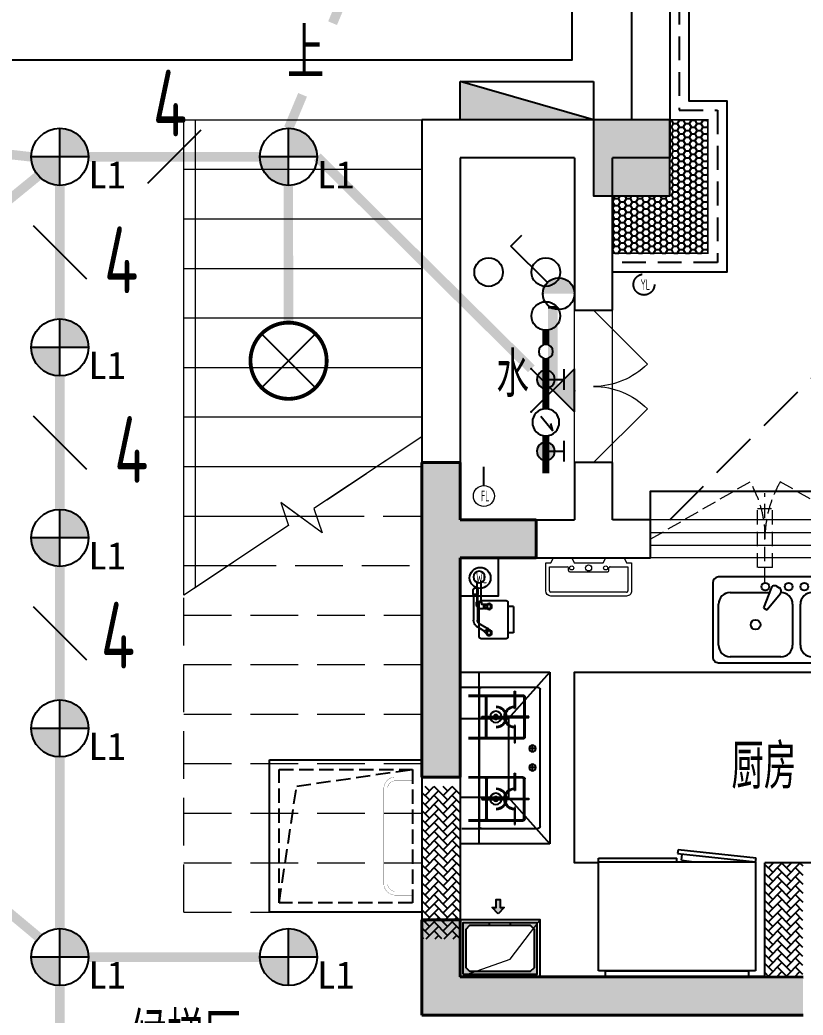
# Model space of a CAD drawing. Extents: x 3753737 to 4713801, y -857380 to 24339.
# Drawn here: x 4480939 to 4485049, y -704234 to -699010 of the extents above; entities that cross this region are included whole.
import ezdxf
from ezdxf.enums import TextEntityAlignment as Align

# ---------------------------------------------------------------- set-up
doc = ezdxf.new("R2010")
doc.units = 0
doc.header["$LTSCALE"] = 1000
doc.header["$MEASUREMENT"] = 0
for name, pattern in [('#P_--_20B1_001_t3$0$DASH', [0.35, 0.25, -0.1]), ('__DASH', [0.35, 0.25, -0.1]), ('DASH', [0.35, 0.25, -0.1]), ('HIDDEN', [0.375, 0.25, -0.125])]:
    doc.linetypes.add(name, pattern=pattern)
doc.layers.get('0').update_dxf_attribs({"linetype": 'CONTINUOUS'})
for name, color, linetype in [('!!电气', 1, 'CONTINUOUS'), ('A-标注', 1, 'CONTINUOUS'), ('AH-FURNITURE', 1, 'CONTINUOUS'), ('DIM-照明', 7, 'CONTINUOUS'), ('E-天花灯具', 92, 'CONTINUOUS'), ('E-天花辅助2', 54, 'CONTINUOUS'), ('EQUIP-照明', 3, 'CONTINUOUS'), ('EQUIP_消火栓', 7, 'CONTINUOUS'), ('IP-bath&kitchen-JOHNSON', 4, 'CONTINUOUS'), ('LVTRY', 252, 'CONTINUOUS'), ('TEL_TEXT', 7, 'CONTINUOUS'), ('VPIPE-中水', 122, 'CONTINUOUS'), ('VPIPE-凝结', 150, 'CONTINUOUS'), ('VPIPE-消防', 1, 'TG_X'), ('VPIPE-给水', 3, 'TG_J'), ('VPIPE-雨水', 4, 'DASH'), ('WALL', 252, 'CONTINUOUS'), ('WIRE-照明', 2, 'CONTINUOUS'), ('保温', 6, 'CONTINUOUS'), ('卫生间', 6, 'CONTINUOUS'), ('建筑-排气道', 252, 'CONTINUOUS'), ('污水', 3, 'CONTINUOUS'), ('看线', 185, 'CONTINUOUS'), ('立面-看线', 251, 'CONTINUOUS'), ('给水', 4, 'CONTINUOUS')]:
    doc.layers.add(name, color=color, linetype=linetype)
for name, color, linetype, lineweight in [('COLUMN', 252, 'CONTINUOUS', 40), ('DIM_SYMB', 252, 'CONTINUOUS', 20), ('PUB_HATCH', 8, 'CONTINUOUS', 9), ('PUB_TEXT', 7, 'CONTINUOUS', 20), ('STAIR', 252, 'CONTINUOUS', 20), ('VPIPE-废水', 31, 'TG_F', 18), ('WINDOW', 146, 'CONTINUOUS', 20), ('平面-空调室内机', 176, 'CONTINUOUS', 9), ('平面-空调预留孔', 252, 'CONTINUOUS', 15), ('立面-洞口示意', 252, 'CONTINUOUS', 13)]:
    doc.layers.add(name, color=color, linetype=linetype, lineweight=lineweight)
doc.styles.add('_TCH_DIM', font='SIMPLEX', dxfattribs={"bigfont": 'GBCBIG'})
doc.styles.add('_TEL_DIM', font='SIMPLEX', dxfattribs={"width": 0.8, "height": 3.5, "bigfont": 'HZTXT'})
doc.styles.add('DIM_FONT', font='SIMPLEX', dxfattribs={"width": 0.7, "bigfont": 'GBCBIG'})
doc.styles.get("Standard").update_dxf_attribs({"font": 'gbenor.shx', "bigfont": 'gbcbig.shx'})
doc.styles.add('TG_LINETYPE', font='SIMPLEX', dxfattribs={"width": 0.8, "height": 3, "bigfont": 'HZTXT'})
doc.styles.add('黑体', font='simhei.ttf')
doc.linetypes.add('LED', pattern='A,0.5,-0.2,["LED",Standard,S=0.2,R=0,X=-0.2,Y=-0.1],-0.2', length=0.9)
doc.linetypes.add('TG_F', pattern='A,2,-0.3,["F",TG_LINETYPE,S=0.1,R=0,X=-0.23,Y=-0.15],0', length=2.3)
doc.linetypes.add('TG_J', pattern='A,2,-0.22,["J",TG_LINETYPE,S=0.1,R=0,X=-0.18,Y=-0.15],0', length=2.22)
doc.linetypes.add('TG_X', pattern='A,4,-0.3,["X",TG_LINETYPE,S=0.1,R=0,X=-0.23,Y=-0.15],0', length=4.3)
pattern_1 = [(45, (0, 0), (0, 47.41575231924514), [100.584, -33.528]), (135, (23.70786, 23.70786), (3.05311331771918e-15, 47.41575231924513), [100.584, -33.528])]

# ---------------------------------------------------------------- blocks, each defined once
blk = doc.blocks.new('A$C148B7D8E')
at = {"layer": '卫生间', "color": 252, "linetype": 'DASH'}
blk.add_line((15200.00124425313, 9900.000021218904), (16100.00177418371, 10799.99883101089), dxfattribs=at)
blk = doc.blocks.new('A$C1F074C3D')
at = {"layer": 'DIM_SYMB'}
blk.add_lwpolyline([(-625.0000000117034, 4290.000000020722, 0, 0, 0), (-625.0000000997027, 2580.000000059255, 64.00000000000001, 0, 0), (-625.0000001120534, 2340.000000059255, 0, 0, 0)], format="xyseb", dxfattribs=at)
at = {"layer": 'STAIR', "color": 252}
for p, q in [((-1250.000000018394, 1664.000000020721), (-1250.000000018393, 4160.000000020722)), ((-1250.000000018393, 4160.000000020722), (-1.839336612212148e-08, 4160.000000020722)), ((-1190.000000018394, 4160.000000020722), (-1190.000000018394, 1703.499999999964)), ((-1.839346801273517e-08, 2496.000000020722), (-1.839336612212148e-08, 4160.000000020722)), ((-1250.000000018393, 3900.000000020722), (-1.839338204252987e-08, 3900.000000020722)), ((-1250.000000018393, 3640.000000020722), (-1.839339796293825e-08, 3640.000000020722)), ((-1250.000000018393, 3380.000000020722), (-1.839341388334664e-08, 3380.000000020722)), ((-1250.000000018393, 3120.000000020722), (-1.839342980375503e-08, 3120.000000020722)), ((-1250.000000018393, 2860.000000020722), (-1.839344572416342e-08, 2860.000000020722)), ((-1250.000000018393, 2600.000000020722), (-1.839346164457181e-08, 2600.000000020722)), ((-1.839346801273517e-08, 2496.000000020722), (-566.8267518327074, 2118.720114013115)), ((-1250.000000018393, 2340.000000020722), (-234.3750000183946, 2340.000000020722)), ((-523.6606595783176, 1990.807298081772), (-740.2879183218123, 2150.240272608919)), ((-740.2879183218123, 2150.240272608919), (-699.7860863163503, 2030.222380980802)), ((-566.8267518327074, 2118.720114013115), (-523.6606595783176, 1990.807298081772)), ((-1250.000000018393, 2080.000000020722), (-716.5842881230744, 2080.000000020722)), ((-644.8499592088685, 2080.000000020722), (-553.7600704331417, 2080.000000020722)), ((-699.7860863163503, 2030.222380980802), (-1250.000000018394, 1664.000000020722)), ((-1250.000000018394, 1820.000000020722), (-1015.625000018393, 1820.000000020722))]:
    blk.add_line(p, q, dxfattribs=at)
at = {"layer": 'STAIR', "color": 252, "linetype": '#P_--_20B1_001_t3$0$DASH'}
for p, q in [((1.528359205335897e-13, 2496), (-566.8267518143147, 2118.720113992393)), ((0, 0), (1.528359205335897e-13, 2496)), ((-234.3750000000006, 2340), (1.432836755002403e-13, 2340)), ((-523.6606595599239, 1990.80729806105), (-740.2879183034187, 2150.240272588197)), ((-740.2879183034187, 2150.240272588197), (-699.7860862979577, 2030.22238096008)), ((-566.8267518143147, 2118.720113992393), (-523.6606595599239, 1990.80729806105)), ((-716.5842881046814, 2080), (-644.849959190474, 2080)), ((-553.7600704147487, 2080), (1.273632671113247e-13, 2080)), ((-699.7860862979577, 2030.22238096008), (-1250, 1664)), ((-1015.625, 1820), (1.114428587224091e-13, 1820)), ((-1250, 0), (-1250, 1664)), ((-1250, 1560), (9.552245033349355e-14, 1560)), ((-1250, 1300), (7.960204194457796e-14, 1300)), ((-1250, 1040), (6.368163355566237e-14, 1040)), ((-1250, 780), (4.776122516674678e-14, 780)), ((-1250, 520), (3.184081677783118e-14, 520)), ((-1250, 260), (1.592040838891559e-14, 260)), ((-1250, 0), (0, 0))]:
    blk.add_line(p, q, dxfattribs=at)
at = {"layer": 'DIM_SYMB', "color": 7, "style": '_TCH_DIM'}
blk.add_text('上', height=270.0709219858156, dxfattribs=at).set_placement((-708.4042553265297, 4374.000000020722))
blk = doc.blocks.new('rtyg7uyhg')
at = {"layer": 'LVTRY'}
for p, q in [((193590.3031336021, 45458.1133254503), (193590.3030643982, 45069.47696181395)), ((194234.6213208837, 45488.79502889935), (193620.9849572473, 45488.79513816872)), ((194265.3030643982, 45069.47684161765), (194265.3031336021, 45458.113205254)), ((193682.3485790417, 45406.97694542356), (193887.8216881326, 45406.97690883528)), ((193896.3984467548, 45429.87059594441), (193857.5823896687, 45326.26016876537)), ((193875.2965560293, 45316.03289288385), (193945.6178257855, 45401.45376218002)), ((193925.7802168131, 45440.40881343969), (193940.0533153456, 45432.16822680717)), ((194111.8940335871, 45406.97686893496), (194173.2576699507, 45406.97685800815)), ((193620.9848935069, 45130.84059271414), (193620.9849317512, 45345.61331998683)), ((194009.6212953876, 45345.61325078298), (194009.6212571432, 45130.84052351015)), ((194050.5303480524, 45130.84051622554), (194050.5303862967, 45345.61324349836)), ((194234.6212953876, 45345.61321071758), (194234.6212571432, 45130.84048344476)), ((193857.5823896687, 45326.26016876537), (193875.2965560293, 45316.03289288385)), ((193620.9848771165, 45038.79513816872), (194234.621240753, 45038.79502889935)), ((193948.2576098526, 45069.47689807355), (193682.3485189436, 45069.47694542356)), ((194173.2576098526, 45069.47685800816), (194111.893973489, 45069.47686893508))]:
    blk.add_line(p, q, dxfattribs=at)
for centre, radius in [((193866.4394935961, 45437.65873082454), 20.45454545454545), ((193989.1667663234, 45437.6587089707), 20.45454545454545), ((194070.9849481416, 45437.65869440146), 20.45454545454545), ((193815.3030944472, 45238.22692174855), 25.56818181818182), ((194137.4621853563, 45238.2268643822), 25.56818181818182)]:
    blk.add_circle(centre, radius, dxfattribs=at)
for centre, radius, start, end in [((193620.9849517839, 45458.11331998683), 30.68181818181818, 89.99998979807194, 179.9999897972382), ((194234.6213154203, 45458.11321071746), 30.68181818181818, 359.9999897972382, 89.99998979807194), ((193682.3485681149, 45345.61330905991), 61.36363636363636, 89.99998979807194, 179.9999897972382), ((193915.5529409315, 45422.69466753349), 20.45454545454545, 59.99998980057491, 159.4623117970261), ((193929.8260394641, 45414.45408090108), 20.45454545454545, 320.5376677968172, 59.99998980057491), ((193948.2576590239, 45345.6132617099), 61.36363636363636, 359.9999897972382, 89.99998979807194), ((194111.8940226603, 45345.61323257144), 61.36363636363636, 89.99998979807194, 179.9999897972382), ((194173.2576590239, 45345.6132216445), 61.36363636363636, 359.9999897972382, 89.99998979807194), ((193682.3485298705, 45130.84058178721), 61.36363636363636, 179.9999897972382, 269.9999897980719), ((193948.2576207797, 45130.8405344372), 61.36363636363636, 269.9999897980719, 359.9999897972382), ((194111.893984416, 45130.84050529861), 61.36363636363636, 179.9999897972382, 269.9999897980719), ((194173.2576207797, 45130.84049437181), 61.36363636363636, 269.9999897980719, 359.9999897972382), ((193620.9848825799, 45069.47695635049), 30.68181818181818, 179.9999897972382, 269.9999897980719), ((194234.6212462163, 45069.47684708112), 30.68181818181818, 269.9999897980719, 359.9999897972382)]:
    blk.add_arc(centre, radius, start, end, dxfattribs=at)
at = {"layer": 'LVTRY', "style": 'DIM_FONT', "width": 0.8, "flags": 9}
for tag in ['XSIZE', 'YSIZE']:
    blk.add_attdef(tag, (193927.8031388824, 45487.7665121054), '', height=0.5, rotation=89.99998979807198, dxfattribs=at)
blk = doc.blocks.new('A$C60D053AF')
at = {"layer": 'AH-FURNITURE', "color": 8}
for p, q in [((232.5000007597264, -89.99999966996256), (128.2842720070621, -89.99999966996256)), ((192.50000075961, -70.99998518347275), (327.5735938884318, -70.99998518347275)), ((192.50000075961, -90.99998518347275), (327.5735938884318, -90.99998518347275)), ((341.7157295121578, -96.85784955974668), (370.0190303710988, -143.1611504186876)), ((355.8578651358839, -82.71571393602062), (384.1611659948248, -129.0190147949615)), ((232.5000007597264, -109.9999996698461), (128.2842720075278, -109.9999996699626)), ((245.0000007597264, -129.4999851834727), (245.0000007597264, -122.4999996698461)), ((265.0000007597264, -129.4999851834727), (265.0000007597264, -122.4999996698461)), ((255.0000007597264, -280.9999851834727), (255.0000007597264, -250.9999851834727)), ((393.0000007597264, -280.9999851834727), (393.0000007597264, -250.9999851834727)), ((255.0000007597264, -280.9999851834727), (393.0000007597264, -280.9999851834727))]:
    blk.add_line(p, q, dxfattribs=at)
for points in [[(170.00000075961, -67.99998518347275, 1), (170.00000075961, -93.99998518358916), (192.50000075961, -93.99998518347275), (192.50000075961, -67.99998518347275)], [(234.0000007597264, -250.9999851834727), (414.0000007597264, -250.9999851834727, 0.4142135623730951), (424.0000007597264, -240.9999851834727), (424.0000007597264, -110.9999851834727, 0.4142135623730951), (414.0000007597264, -100.9999851834727), (234.0000007597264, -100.9999851834727, 0.4142135623730951), (224.0000007597264, -110.9999851834727), (224.0000007597264, -240.9999851834727, 0.4142135623730951)], [(268.0000007597264, -122.4999996698461), (268.0000007597264, -106.9999996698461, 0.4142135623724265), (248.0000007597264, -86.99999966984615), (232.5000007597264, -86.99999966984615), (232.50000075961, -112.9999996698461), (242.0000007597264, -112.9999996698461), (242.0000007597264, -122.4999996698461)], [(242.0000007597264, -151.9999851834727, 1), (268.0000007597264, -151.9999851834727), (268.0000007597264, -129.4999851834727), (242.0000007597264, -129.4999851834727)], [(383.8076126043452, -161.1923733388539, 1), (402.192388915224, -142.8075970279751), (386.2824863384012, -126.8976944513852), (367.8977100276388, -145.282470762264)]]:
    blk.add_lwpolyline(points, format="xyb", close=True, dxfattribs=at)
for centre, radius in [((100.0000007598428, -99.99999967066105), 30), ((255.0000007597264, -151.9999851834727), 15), ((255.0000007597264, -151.9999851834727), 10), ((393.0000007597264, -151.9999851834727), 15), ((393.0000007597264, -151.9999851834727), 10)]:
    blk.add_circle(centre, radius, dxfattribs=at)
for radius in [40, 20]:
    blk.add_arc((327.5735938884318, -110.9999851834727), radius, 45, 90, dxfattribs=at)
blk = doc.blocks.new('A-Kitchen-7')
at = {"layer": 'LVTRY'}
for p, q in [((-518.6581278588565, 779.725278688129), (-7.244008776673581, 834.3051076843403)), ((-3.585880917788018, 810.5855355854728), (-515, 756.005706589378)), ((-29.12075551546877, 766.9560861630598), (-35.20590834700852, 806.4126680237241)), ((-7.244008776673581, 834.3051076843403), (-3.585880917788018, 810.5855355854728)), ((-515, 756.005706589378), (-518.6581278588565, 779.725278688129)), ((515, 756.005706589378), (-515, 756.005706589378)), ((-515, 756.005706589378), (-515, 40)), ((-485.6368437646597, 760.5342107040924), (-484.9384396369278, 756.005706589378)), ((-29.12075551543967, 766.9560861630598), (-112.0975807690556, 756.005706589378)), ((515, 780), (-5.820766091346741e-11, 780)), ((0, 756.005706589378), (-5.820766091346741e-11, 780)), ((515, 756.005706589378), (515, 780)), ((515, 40), (515, 756.005706589378)), ((-515, 40), (515, 40))]:
    blk.add_line(p, q, dxfattribs=at)
blk.add_lwpolyline([(-468.9430810984049, 40), (-468.9430810984049, 0), (468.9430810984049, 0), (468.9430810984632, 40)], close=True, dxfattribs=at)
blk = doc.blocks.new('FRSDFDGDGDRGDR')
at = {"layer": '平面-空调预留孔', "color": 252}
for p, q in [((699612.3179923807, 775043.9561356568), (699612.3179923807, 775441.1561356868)), ((699618.9179923869, 775447.756135683), (699746.3179923192, 775447.756135683)), ((699746.3179923192, 775447.756135683), (699746.3179923192, 775355.3561357355)), ((699719.9179922946, 775342.156135743), (699719.9179922946, 775142.9561356006)), ((699726.5179923008, 775348.7561357393), (699739.7179923131, 775348.7561357393)), ((699726.5179923008, 775136.3561356043), (699739.7179923131, 775136.3561356043)), ((699746.3179923192, 775129.7561356081), (699746.3179923192, 775037.3561356605)), ((699746.3179923192, 775037.3561356605), (699618.9179923869, 775037.3561356605))]:
    blk.add_line(p, q, dxfattribs=at)
blk.add_lwpolyline([(699766.1179923377, 775166.7161355871), (699792.5179923623, 775153.5161355946), (699792.5179923623, 775057.1561356493), (699766.1179923377, 775043.9561356568), (699766.1179923377, 775017.5561356718), (699618.9179923869, 775017.5561356718, -0.4142135623730951), (699592.5179923623, 775043.9561356568), (699592.5179923623, 775441.1561356868, -0.4142135623730951), (699618.9179923869, 775467.5561356718), (699766.1179923377, 775467.5561356718), (699766.1179923377, 775441.1561356868), (699792.5179923623, 775427.9561356943), (699792.5179923623, 775331.596135749), (699766.1179923377, 775318.3961357565)], format="xyb", close=True, dxfattribs=at)
for centre, radius in [((699739.7179923131, 775331.596135749), 10.55999999400228), ((699739.7179923131, 775243.1561357992), 15.83999999100342), ((699739.7179923131, 775153.5161355946), 10.55999999400228)]:
    blk.add_circle(centre, radius, dxfattribs=at)
for centre, radius, start, end in [((699618.917992382, 775441.1561356819), 6.600000001199078, 89.99999995997936, 179.9999999533093), ((699726.5179922959, 775342.1561357381), 6.600000001199078, 89.99999995997936, 179.9999999533093), ((699739.717992318, 775355.3561357405), 6.600000001206354, 269.9999999599793, 359.9999999533093), ((699726.5179922959, 775142.9561356056), 6.600000001199078, 180.0000000400206, 270.0000000533608), ((699739.717992318, 775129.7561356032), 6.600000001206354, 4.002063966804346e-08, 90.00000005336085), ((699618.917992382, 775043.9561356618), 6.600000001199078, 180.0000000400206, 270.0000000533608)]:
    blk.add_arc(centre, radius, start, end, dxfattribs=at)
blk = doc.blocks.new('*U136')
h = blk.add_hatch(color=5)
h.set_gradient(color1=(0, 0, 255), rotation=180, tint=1)
h.paths.add_polyline_path([(3.524958103184869e-15, -2.819966482547906e-15), (-6.350000000000009, -6.349999999999992), (-6.350000000000001, -2.159000000000014), (-15, -2.158999999999999), (-14.99999999999999, 2.159000000000044), (-6.349999999999993, 2.159000000000029), (-6.349999999999985, 6.350000000000009)])
at = {"color": 0, "linetype": 'Continuous'}
blk.add_lwpolyline([(3.524958103184869e-15, -2.819966482547906e-15), (-6.350000000000009, -6.349999999999992), (-6.350000000000001, -2.159000000000014), (-15, -2.158999999999999), (-14.99999999999999, 2.159000000000044), (-6.349999999999993, 2.159000000000029), (-6.349999999999985, 6.350000000000009)], close=True, dxfattribs=at)
blk = doc.blocks.new('GDGDRGDRGRD')
at = {"layer": 'PUB_HATCH'}
blk.add_hatch(color=252, dxfattribs=at).paths.add_polyline_path([(430319.8194221912, 370173.5999658863), (430319.8194221912, 370443.5999658863), (430179.8194221912, 370443.5999658863), (430179.8194221912, 370428.5999658863), (430284.8194221912, 370428.5999658863), (430304.8194221912, 370408.5999658863), (430304.8194221912, 370208.5999658863), (430284.8194221912, 370188.5999658863), (429964.8194221912, 370188.5999658863), (429944.8194221912, 370208.5999658863), (429944.8194221912, 370408.5999658863), (429964.8194221912, 370428.5999658863), (430069.8194221912, 370428.5999658863), (430069.8194221912, 370443.5999658863), (429929.8194221912, 370443.5999658863), (429929.8194221912, 370173.5999658863)])
at = {"layer": 'LVTRY', "color": 251}
for p, q in [((430080.5498987493, 371515.3769317719), (429864.6097976839, 371758.3326651105)), ((430334.8192843065, 371758.3326651105), (429864.6097976839, 371758.3326651105)), ((429864.6097976839, 371758.3326651105), (429864.6097976839, 370858.3326651105)), ((430234.8192843063, 370858.3326651105), (430234.8192843063, 371758.3326651105)), ((430334.8192843065, 371515.3769317719), (430080.5498987493, 371515.3769317719)), ((430080.5498987493, 371515.3769317719), (430080.5498987493, 371100.2783888946)), ((429864.6097976839, 370858.3326651105), (430080.5498987493, 371100.2783888946)), ((430080.5498987493, 371100.2783888946), (430334.8192843065, 371100.2783888946)), ((429864.6097976839, 370858.3326651105), (430334.8192843065, 370858.3326651105))]:
    blk.add_line(p, q, dxfattribs=at)
at = {"layer": 'LVTRY'}
for p, q in [((429924.8192843065, 371678.3326651105), (430324.8192843065, 371678.3326651106)), ((429914.8192843065, 370948.3326651105), (429914.8192843065, 371668.3326651105)), ((429994.8192843065, 371628.3326651106), (429994.8192843065, 371418.3326651106)), ((429999.8192843065, 371628.3326651106), (429999.8192843065, 371418.3326651106)), ((430289.8192843065, 371638.3326651107), (430004.8192843065, 371638.3326651106)), ((430289.8192843065, 371633.3326651107), (430004.8192843065, 371633.3326651106)), ((430045.069284306, 371658.3326651107), (430045.069284306, 371568.3326651106)), ((430049.569284306, 371658.3326651107), (430045.069284306, 371658.3326651107)), ((430049.569284306, 371568.3326651106), (430049.569284306, 371658.3326651107)), ((430194.8192843063, 371418.3326651106), (430194.8192843063, 371628.3326651107)), ((430199.8192843063, 371418.3326651106), (430199.8192843063, 371628.3326651107)), ((430234.8192843063, 371668.3326651106), (430234.819284306, 370948.3326651105)), ((429974.8192843067, 371525.5826651108), (430102.3192843067, 371525.5826651108)), ((429974.8192843067, 371521.0826651108), (429974.8192843067, 371525.5826651108)), ((430102.3192843067, 371521.0826651108), (429974.8192843067, 371521.0826651108)), ((430045.069284306, 371568.3326651106), (430049.569284306, 371568.3326651106)), ((430219.819284306, 371525.5826651108), (430092.319284306, 371525.5826651108)), ((430092.319284306, 371525.5826651108), (430092.319284306, 371521.0826651108)), ((430092.319284306, 371521.0826651108), (430219.819284306, 371521.0826651108)), ((430102.3192843067, 371525.5826651108), (430102.3192843067, 371521.0826651108)), ((430219.819284306, 371521.0826651108), (430219.819284306, 371525.5826651108)), ((430045.069284306, 371388.3326651105), (430045.069284306, 371478.3326651106)), ((430045.069284306, 371478.3326651106), (430049.569284306, 371478.3326651106)), ((430049.569284306, 371478.3326651106), (430049.569284306, 371388.3326651105)), ((430234.8192843063, 371100.2783888946), (430234.8192843063, 371515.3769317719)), ((429954.8192843065, 371338.9358614974), (429954.8192843065, 371377.7294687249)), ((430004.8192843065, 371413.3326651106), (430289.8192843065, 371413.3326651106)), ((430004.8192843065, 371408.3326651106), (430289.8192843065, 371408.3326651106)), ((430049.569284306, 371388.3326651105), (430045.069284306, 371388.3326651105)), ((429935.4224806934, 371358.3326651105), (429974.2160879209, 371358.3326651105)), ((429935.4224806934, 371258.3326651105), (429974.2160879209, 371258.3326651105)), ((429954.8192843065, 371238.9358614974), (429954.8192843065, 371277.7294687249)), ((430004.8192843065, 371208.3326651105), (430289.8192843065, 371208.3326651105)), ((430045.069284306, 371228.3326651105), (430045.069284306, 371138.3326651105)), ((430049.569284306, 371228.3326651105), (430045.069284306, 371228.3326651105)), ((430049.569284306, 371138.3326651105), (430049.569284306, 371228.3326651105)), ((429994.8192843065, 370988.3326651105), (429994.8192843065, 371198.3326651105)), ((429999.8192843065, 370988.3326651105), (429999.8192843065, 371198.3326651105)), ((430004.8192843065, 371203.3326651105), (430289.8192843065, 371203.3326651105)), ((430194.8192843063, 371198.3326651105), (430194.8192843063, 370988.3326651104)), ((430199.8192843063, 371198.3326651105), (430199.8192843063, 370988.3326651104)), ((430045.069284306, 371138.3326651105), (430049.569284306, 371138.3326651105)), ((430102.3192843067, 371095.5826651102), (429974.8192843067, 371095.5826651102)), ((429974.8192843067, 371095.5826651102), (429974.8192843067, 371091.0826651102)), ((429974.8192843067, 371091.0826651102), (430102.3192843067, 371091.0826651102)), ((430092.319284306, 371091.0826651102), (430092.319284306, 371095.5826651102)), ((430092.319284306, 371095.5826651102), (430219.819284306, 371095.5826651102)), ((430219.819284306, 371091.0826651102), (430092.319284306, 371091.0826651102)), ((430102.3192843067, 371091.0826651102), (430102.3192843067, 371095.5826651102)), ((430219.819284306, 371095.5826651102), (430219.819284306, 371091.0826651102)), ((430045.069284306, 370958.3326651105), (430045.069284306, 371048.3326651105)), ((430045.069284306, 371048.3326651105), (430049.569284306, 371048.3326651105)), ((430049.569284306, 371048.3326651105), (430049.569284306, 370958.3326651105)), ((430289.8192843065, 370983.3326651104), (430004.8192843065, 370983.3326651105)), ((430289.8192843065, 370978.3326651104), (430004.8192843065, 370978.3326651105)), ((430049.569284306, 370958.3326651105), (430045.069284306, 370958.3326651105)), ((430324.8192843063, 370938.3326651105), (429924.8192843065, 370938.3326651105))]:
    blk.add_line(p, q, dxfattribs=at)
at = {"layer": 'LVTRY', "color": 252}
for p, q in [((430069.8194221912, 370428.5999658863), (430069.8194221912, 370443.5999658863)), ((430179.8194221912, 370428.5999658863), (430179.8194221912, 370443.5999658863))]:
    blk.add_line(p, q, dxfattribs=at)
at = {"layer": 'LVTRY'}
blk.add_lwpolyline([(429608.8200653884, 370758.3318186465), (429734.819284306, 370758.3318186465), (429734.8192843065, 371758.3324083135), (427634.8193110233, 371758.3326651104)], dxfattribs=at)
at = {"layer": 'LVTRY', "color": 252}
for points in [[(430334.8194221912, 370158.5999658863), (429914.8194221912, 370158.5999658863), (429914.8194221912, 370458.5999658863), (430334.8194221912, 370458.5999658863)], [(430319.8194221912, 370173.5999658863), (429929.8194221912, 370173.5999658863), (429929.8194221912, 370443.5999658863), (430319.8194221912, 370443.5999658863)], [(429964.8194221912, 370428.5999658863), (430284.8194221912, 370428.5999658863), (430304.8194221912, 370408.5999658863), (430304.8194221912, 370208.5999658863), (430284.8194221912, 370188.5999658863), (429964.8194221912, 370188.5999658863), (429944.8194221912, 370208.5999658863), (429944.8194221912, 370408.5999658863), (429964.8194221912, 370428.5999658863)]]:
    blk.add_lwpolyline(points, close=True, dxfattribs=at)
at = {"layer": 'LVTRY'}
for centre, radius in [((430147.3192843065, 371523.3326651106), 29.7), ((430147.3192843065, 371523.3326651106), 11.7), ((429954.8192843065, 371358.3326651105), 16.99680361435897), ((429954.8192843065, 371258.3326651105), 16.99680361435897), ((430147.3192843065, 371093.3326651105), 29.7), ((430147.3192843065, 371093.3326651105), 11.7)]:
    blk.add_circle(centre, radius, dxfattribs=at)
for centre, radius, start, end in [((429924.8192843065, 371668.3326651105), 10, 90, 180), ((430224.8192843063, 371668.3326651106), 10, 0, 90), ((430004.8192843065, 371628.3326651106), 10, 90, 180), ((430004.8192843065, 371628.3326651106), 5, 90, 180), ((430189.8192843063, 371628.3326651107), 10, 0, 90), ((430189.8192843063, 371628.3326651107), 5, 0, 90), ((430047.3192843063, 371523.3326651106), 56.7, 2.274239184178576, 87.72576081585424), ((430047.3192843063, 371523.3326651106), 52.2, 2.470411041650347, 87.52958895835897), ((430147.3192843065, 371523.3326651106), 56.7, 92.27423918414576, 177.7257608158206), ((430147.3192843065, 371523.3326651106), 52.2, 92.47041104164106, 177.5295889583496), ((430047.3192843063, 371523.3326651106), 56.7, 272.2742391841458, 357.7257608158206), ((430047.3192843063, 371523.3326651106), 52.2, 272.4704110416411, 357.5295889583505), ((430147.3192843065, 371523.3326651106), 56.7, 182.2742391841786, 267.7257608158542), ((430147.3192843065, 371523.3326651106), 52.2, 182.4704110416495, 267.5295889583589), ((430004.8192843065, 371418.3326651106), 10, 180, 270), ((430004.8192843065, 371418.3326651106), 5, 180, 270), ((430189.8192843063, 371418.3326651106), 5, 270, 0), ((430189.8192843063, 371418.3326651106), 10, 270, 0), ((430004.8192843065, 371198.3326651105), 10, 90, 180), ((430189.8192843063, 371198.3326651105), 10, 0, 90), ((430004.8192843065, 371198.3326651105), 5, 90, 180), ((430189.8192843063, 371198.3326651105), 5, 0, 90), ((430047.3192843063, 371093.3326651105), 56.7, 2.274239184178576, 87.72576081585424), ((430047.3192843063, 371093.3326651105), 52.2, 2.470411041650347, 87.52958895835897), ((430147.3192843065, 371093.3326651105), 56.7, 92.27423918414576, 177.7257608158206), ((430147.3192843065, 371093.3326651105), 52.2, 92.47041104164106, 177.5295889583496), ((430047.3192843063, 371093.3326651105), 56.7, 272.2742391841458, 357.7257608158206), ((430047.3192843063, 371093.3326651105), 52.2, 272.4704110416411, 357.5295889583505), ((430147.3192843065, 371093.3326651105), 56.7, 182.2742391841786, 267.7257608158542), ((430147.3192843065, 371093.3326651105), 52.2, 182.4704110416495, 267.5295889583589), ((429924.8192843065, 370948.3326651105), 10, 180, 270), ((430004.8192843065, 370988.3326651105), 10, 180, 270), ((430004.8192843065, 370988.3326651105), 5, 180, 270), ((430189.8192843063, 370988.3326651104), 5, 270, 0), ((430189.8192843063, 370988.3326651104), 10, 270, 0), ((430224.819284306, 370948.3326651105), 10, 270, 0)]:
    blk.add_arc(centre, radius, start, end, dxfattribs=at)
at = {"layer": '立面-洞口示意', "color": 252}
blk.add_lwpolyline([(430334.8194221912, 370158.5999658863), (430071.267485077, 370252.5493491433), (429914.8194221912, 370458.5999658863)], dxfattribs=at)
at = {"xscale": -1, "rotation": 270}
blk.add_blockref('FRSDFDGDGDRGDR', (-345582.7355588751, -327434.1861710575), dxfattribs=at)
at = {"xscale": -1}
blk.add_blockref('rtyg7uyhg', (622599.6224451121, 326769.5373516738), dxfattribs=at)
at = {"rotation": 270}
blk.add_blockref('A$C60D053AF', (430334.8190180612, 372358.3312170932), dxfattribs=at)
at = {"layer": 'LVTRY', "color": 1, "extrusion": (0, 0, -1), "xscale": -0.7999999999883585, "yscale": 0.7999999999883585, "zscale": -0.7999999999883585}
blk.add_blockref('A-Kitchen-7', (-429196.8200653944, 370158.6015610829), dxfattribs=at)
at = {"layer": '建筑-排气道', "xscale": -5, "yscale": 5, "zscale": 5, "rotation": 90}
blk.add_blockref('*U136', (430134.7224746661, 370490.9122366606), dxfattribs=at)
blk = doc.blocks.new('GFDGFSDFGD')
at = {"layer": 'PUB_HATCH'}
for points in [[(434616.5789967587, 374623.7242225614), (435016.5789960751, 374623.7242225614), (435016.5789960751, 374823.7242225614), (434616.5789960751, 374823.7242225614), (434616.5789965685, 375123.7248242187), (434416.5789968091, 375123.7248242187), (434416.5789970692, 373473.7248242476), (434616.5789967632, 373473.7248242477)], [(436416.7941484787, 372423.1719372816), (436216.5774976362, 372423.9946691427), (434616.5788396813, 372423.9929713549), (434616.5790773536, 372723.9945462113), (434416.5794721228, 372723.9945990114), (434416.5818857774, 372223.9953519432), (436416.5781067247, 372223.9949703271)]]:
    blk.add_hatch(color=256, dxfattribs=at).paths.add_polyline_path(points)
at = {"layer": 'COLUMN', "color": 252}
for p, q in [((434616.5789965685, 375123.7248242187), (434416.5789968091, 375123.7248242187)), ((434416.5789968091, 375123.7248242187), (434416.5789970692, 373473.7248242476)), ((434616.5789960751, 374823.7242225614), (434616.5789965685, 375123.7248242187)), ((435016.5789960751, 374823.7242225614), (434616.5789960751, 374823.7242225614)), ((435016.5789960751, 374623.7242225614), (435016.5789960751, 374823.7242225614)), ((434616.5789967587, 374623.7242225614), (435016.5789960751, 374623.7242225614)), ((434616.5789967632, 373473.7248242477), (434616.5789967587, 374623.7242225614)), ((434416.5789970692, 373473.7248242476), (434616.5789967632, 373473.7248242477)), ((434616.5790773536, 372723.9945462113), (434416.5794721228, 372723.9945990114)), ((434416.5794721228, 372723.9945990114), (434416.5818857774, 372223.9953519432)), ((434616.5788396813, 372423.9929713549), (434616.5790773536, 372723.9945462113)), ((436216.5774976362, 372423.9946691427), (434616.5788396813, 372423.9929713549)), ((436416.7941484787, 372423.1719372816), (436216.5774976362, 372423.9946691427)), ((434416.5818857774, 372223.9953519432), (436416.5781067247, 372223.9949703271))]:
    blk.add_line(p, q, dxfattribs=at)
blk = doc.blocks.new('GDFGDGRD')
at = {"layer": '保温', "linetype": 'ByBlock', "ltscale": 10}
h = blk.add_hatch(dxfattribs=at)
h.set_pattern_fill('AR-HBONE', color=251, scale=55)
h.set_pattern_definition(pattern_1)
h.paths.add_polyline_path([(434616.5794823848, 372623.9109038315), (434416.579498694, 372623.9109038315), (434416.4798107521, 373423.7241241197), (434616.4797944429, 373423.7243207647)])
h = blk.add_hatch(dxfattribs=at)
h.set_pattern_fill('AR-HBONE', color=251, scale=55)
h.set_pattern_definition(pattern_1)
h.paths.add_polyline_path([(436215.3449629171, 372423.588710197), (436216.5776416102, 373023.7247210948), (436416.5776416431, 373023.7249269856), (436415.34496295, 372423.5889160878)])
blk = doc.blocks.new('A$C2705576B')
at = {"layer": '给水'}
h = blk.add_hatch(color=252, dxfattribs=at)
edge = h.paths.add_edge_path()
edge.add_arc((417.4753939132206, -1741.187018943019), 47.17066666666666, 0, 360)
h = blk.add_hatch(color=252, dxfattribs=at)
edge = h.paths.add_edge_path()
edge.add_arc((794.6793657876551, -1741.187018943019), 47.17066666666666, 0, 360)
at = {"layer": '给水', "color": 252}
for p, q in [((363.1358234086074, -1645.378875686787), (471.8149644187652, -1645.378875686787)), ((417.4753939132206, -1741.187018943019), (417.4753939132206, -1645.378875686787)), ((740.3397952830419, -1645.378875686787), (849.0189362931997, -1645.378875686787)), ((794.6793657876551, -1741.187018943019), (794.6793657876551, -1645.378875686787)), ((525.2828902192414, -1704.277946659364), (564.0495230220258, -1714.966761028394)), ((601.1412538066506, -1768.080788225867), (525.283035626635, -1704.277946659364))]:
    blk.add_line(p, q, dxfattribs=at)
at = {"layer": '给水', "color": 252, "const_width": 35.378}
for points in [[(499.0671900771558, -1741.187018943019), (302.4753939132206, -1741.187018943019)], [(903.4753939132206, -1741.187018943019), (640.5791900772601, -1741.187018943019)], [(1052.830608317163, -1741.187018943019), (978.4711268208921, -1741.187018943019)]]:
    blk.add_lwpolyline(points, dxfattribs=at)
at = {"layer": '给水', "color": 252}
for centre, radius in [((569.823190077208, -1741.187018943019), 70.756), ((417.4753939132206, -1741.187018943019), 47.17066666666666), ((794.6793657876551, -1741.187018943019), 47.17066666666666), ((940.9753939132206, -1741.187018943019), 37.5)]:
    blk.add_circle(centre, radius, dxfattribs=at)
blk = doc.blocks.new('dongkong')
at = {"layer": '平面-空调预留孔', "color": 8, "linetype": 'HIDDEN', "ltscale": 0.3}
for p, q in [((-603796.0415180789, 210899.900060961), (-603796.0415180789, 210431.4859232727)), ((-603836.0415180789, 210820.9630630909), (-603836.0415180789, 210510.8096162414)), ((-603836.0415180789, 210820.9630630909), (-603756.0415180789, 210820.9630630909)), ((-603756.0415180789, 210820.9630630909), (-603756.0415180789, 210510.8096162414))]:
    blk.add_line(p, q, dxfattribs=at)
blk.add_lwpolyline([(-603756.0415180789, 210510.8096162414), (-603836.0415180789, 210510.8096162414)], dxfattribs=at)
blk = doc.blocks.new('$TwtSys$00000434')
at = {"color": 252}
for p, q in [((-0.5, 0.5), (-0.5, -0.5)), ((-0.5, -0.5), (0.5, 0.5)), ((0.5, 0.5), (-0.5, 0.5)), ((0.5, -0.5), (0.5, 0.5)), ((-0.5, -0.5), (0.5, -0.5))]:
    blk.add_line(p, q, dxfattribs=at)
blk.add_solid([(0.5, -0.5), (0.5, 0.5), (-0.5, -0.5)], dxfattribs=at)
blk = doc.blocks.new('A$C028C60F5')
at = {"color": 252}
blk.add_lwpolyline([(400.0000000717118, -1.851003617048264e-07), (0, 0), (-1.851003617048264e-07, -400.0000001632143), (399.9999998866115, -400.0000003483146)], close=True, dxfattribs=at)
at = {"layer": 'PUB_HATCH', "color": 252}
blk.add_solid([(-1.851003617048264e-07, -400.0000001632143), (399.9999998866115, -400.0000003483146), (0, 0), (400.0000000717118, -1.851003617048264e-07)], dxfattribs=at)
blk = doc.blocks.new('A$C3EFA6995')
for p in [(9700.000651309965, 99.9986922792159), (9700.000651124632, -2400.001307586092), (15900.00176817877, -2400.002461539349)]:
    blk.add_blockref('A$C028C60F5', p)
at = {"xscale": -1}
blk.add_blockref('A$C028C60F5', (16300.00197213609, 99.9986922792159), dxfattribs=at)
blk = doc.blocks.new('$DorLib2D$00000116')
at = {"color": 0}
for p, q in [((-0.4999999999999929, 7.105427357601002e-15), (-0.146446609406766, 0.353553390593234)), ((0.5000000000000071, 7.105427357601002e-15), (0.1464466094067731, 0.353553390593234))]:
    blk.add_line(p, q, dxfattribs=at)
for centre, radius, start, end in [((-0.4999999999984652, 4.831690603168681e-13), 0.4999999999984674, 0, 45), ((0.4999999999977511, 9.059419880941277e-13), 0.4999999999976598, 135, 180)]:
    blk.add_arc(centre, radius, start, end, dxfattribs=at)
blk = doc.blocks.new('$WINLIB2D$00000001')
at = {"color": 0}
for points in [[(-0.4999999999999964, 0.5000000000000142), (-0.4999999999999964, -0.4999999999999858)], [(-0.4999999999999964, 0.5000000000000142), (0.5000000000000036, 0.5000000000000142)], [(0.5000000000000036, -0.4999999999999858), (0.5000000000000036, 0.5000000000000142)], [(0.5000000000000036, 0.1666666666666714), (-0.4999999999999964, 0.1666666666666714)], [(0.5000000000000036, -0.1666666666666572), (-0.4999999999999964, -0.1666666666666572)], [(-0.4999999999999964, -0.4999999999999858), (0.5000000000000036, -0.4999999999999858)]]:
    blk.add_lwpolyline(points, dxfattribs=at)
blk = doc.blocks.new('A$C5F341E43')
at = {"layer": '立面-看线'}
h = blk.add_hatch(dxfattribs=at)
h.set_pattern_fill('HONEY', color=252, scale=13)
h.set_pattern_definition([(0, (-420616.5787028493, -519916.7248327102), (30.95625, 17.872595), [20.6375, -41.275]), (120, (-420616.5787028493, -519916.7248327102), (-30.95624630155073, 17.87260140590204), [20.63749999999994, -41.27499999999988]), (59.99999999999999, (-420616.5787028493, -519916.7248327102), (3.698449265510106e-06, 35.74519640590203), [-41.275, 20.6375])])
h.paths.add_polyline_path([(14800.00150455814, 12699.99748912605), (15100.00166133884, 12699.99758488371), (15100.00197507814, 13099.99918796611), (15299.44931073487, 13099.99918796611), (15299.4493072927, 12399.99915107014), (14800.00150358304, 12399.99875433696)])
at = {"color": 252, "const_width": 8}
blk.add_lwpolyline([(15100.00197507814, 13099.99895270355), (15300.00197507814, 13099.99895270355), (15300.00197507814, 12399.99895270355), (14800.0013717832, 12399.99895270355)], dxfattribs=at)
at = {"color": 252}
blk.add_lwpolyline([(13000.00000222446, 9739.999998694984), (13800.00000222446, 9739.999998694984), (13800.00000222446, 8939.999998694984), (13000.00000222446, 8939.999998694984)], close=True, dxfattribs=at)
at = {"color": 252, "linetype": '__DASH', "ltscale": 0.3}
blk.add_lwpolyline([(13050.00000222446, 9689.999998694984), (13750.00000222446, 9689.999998694984), (13750.00000222446, 8989.999998694984), (13050.00000222446, 8989.999998694984)], close=True, dxfattribs=at)
blk.add_lwpolyline([(13050.00000222446, 8989.999998694984), (13142.52060679719, 9602.181758751161), (13750.00000222446, 9689.999998694984)], dxfattribs=at)
at = {"color": 252, "linetype": '__DASH', "ltscale": 0.2, "const_width": 1}
for points in [[(13750.00000222446, 9649.99999869545), (13660.00000222446, 9649.999998695217, 0.4142135623728109), (13600.00000222493, 9589.999998694984), (13600.00000222679, 9089.999998694984, 0.4142135623728109), (13660.00000222726, 9029.999998695217), (13750.00000222726, 9029.99999869545)], [(13750.00000222446, 9629.99999869545), (13660.00000222446, 9629.999998695217, 0.4142135623735212), (13620.00000222493, 9589.999998694984), (13620.00000222679, 9089.999998694984, 0.4142135623735213), (13660.00000222679, 9049.999998695217), (13750.00000222679, 9049.99999869545)]]:
    blk.add_lwpolyline(points, format="xyb", dxfattribs=at)
at = {"layer": 'IP-bath&kitchen-JOHNSON', "color": 252}
blk.add_lwpolyline([(14200.00030980539, 10800.00160994881), (14200.0003097998, 10600.00160987244), (14000.00030979142, 10600.00160987244)], dxfattribs=at)
at = {"layer": 'VPIPE-中水', "color": 252, "linetype": 'Continuous'}
blk.add_circle((14105.19363704184, 10695.00161166431), 55, dxfattribs=at)
at = {"layer": 'VPIPE-凝结', "color": 252}
blk.add_line((14124.99899081606, 11179.99938775855), (14124.99899081606, 11277.99938775855), dxfattribs=at)
at = {"layer": 'VPIPE-废水', "color": 252}
blk.add_circle((14124.99899081606, 11124.99938775855), 55, dxfattribs=at)
at = {"layer": 'VPIPE-消防', "color": 252, "linetype": 'Continuous'}
blk.add_circle((14149.99864403624, 12300.00025990047), 75, dxfattribs=at)
at = {"layer": 'VPIPE-给水', "color": 252, "linetype": 'Continuous'}
for centre in [(14449.99899016414, 12300.00255113584), (14449.99899016414, 12070.00255113584)]:
    blk.add_circle(centre, 75, dxfattribs=at)
at = {"layer": 'VPIPE-雨水', "color": 252}
blk.add_circle((14964.99833212793, 12234.99893836014), 55, dxfattribs=at)
at = {"layer": 'WALL', "color": 252}
for p, q in [((15100.00182450843, 15599.9986911905), (15100.00182450843, 12899.99727284836)), ((14900.00182450842, 15399.9986911905), (14900.00182450842, 13099.99772717733)), ((13799.9999055597, 13100.00022598768), (13800.00029221829, 10899.99998145033)), ((14700.00199568056, 13099.99818150534), (13799.9999055597, 13100.00022598768)), ((14900.00182450842, 13099.99772717733), (14700.00199568058, 13099.99818150534)), ((13999.99994071057, 12899.99977165873), (14000.0002746429, 10999.99999900892)), ((14600.00163627386, 12899.9984086698), (13999.99994071057, 12899.99977165873)), ((14600.00163627386, 12899.9984086698), (14600.00057831762, 12100.00105072822)), ((14800.00057831747, 12100.00078623829), (14800.00163627346, 12899.99795434139)), ((15100.00182450843, 12899.99727284836), (14800.00163627346, 12899.99795434139)), ((14600.00057831762, 12100.00105072822), (14800.00057831747, 12100.00078623829)), ((14599.99952035788, 11300.00105072892), (14599.99912362159, 10999.99999890808)), ((14799.99952035773, 11300.00078623899), (14599.99952035788, 11300.00105072892)), ((14799.99912362178, 10999.99999889766), (14799.99952035773, 11300.00078623899)), ((14000.0002746429, 10999.99999900892), (14599.99912362159, 10999.99999890808)), ((14999.99899770285, 10999.99999891047), (14799.99912362178, 10999.99999889766)), ((14999.99899771565, 10799.99999891044), (14999.99899770285, 10999.99999891047)), ((13800.00029221829, 10899.99998145038), (13800.0007139789, 8500.270239082398)), ((14000.00030979363, 10799.99999900893), (14699.99899317227, 10799.99999889126)), ((14000.00030979363, 10799.99999900893), (14000.00069641939, 8600.180210897906)), ((14700.00000028673, 10799.99999889126), (14999.99899771565, 10799.99999891044)), ((15849.99963766025, 9199.999991439332), (15599.99925595863, 9199.999991441977)), ((15599.99925592138, 8599.999998939695), (15599.99925595863, 9199.999991441977)), ((14000.00069641939, 8600.180210897906), (14200.09084767761, 8599.999958264982)), ((14200.00076199744, 8599.999998842133), (15599.99925592138, 8599.999998939695)), ((13800.0007139789, 8500.270239082238), (13800.00073155435, 8400.27048260947)), ((14000.00073155435, 8400.270517760466), (13800.00073155435, 8400.27048260947)), ((14000.00073157029, 8400.180129711878), (14000.00073155435, 8400.270517760466))]:
    blk.add_line(p, q, dxfattribs=at)
at = {"layer": 'WINDOW', "color": 252}
for p, q in [((14599.99952035789, 11300.00105072891), (14600.00057831763, 12100.00105072821)), ((14799.99952035772, 11300.00078623898), (14800.00057831746, 12100.00078623828))]:
    blk.add_line(p, q, dxfattribs=at)
at = {"layer": 'WINDOW', "color": 252, "linetype": 'DASH', "ltscale": 0.3}
for points in [[(15001.85222293064, 10899.99999895226), (15521.46765463054, 11200.00019311788, -0.1316523369510079), (15601.85222288035, 10900.00052130572)], [(16199.99899799749, 10899.99999895226), (15680.38356629666, 11200.00019311788, 0.1316523369510079), (15599.99899804685, 10900.00052130572)]]:
    blk.add_lwpolyline(points, format="xyb", dxfattribs=at)
at = {"layer": '看线', "color": 252}
blk.add_lwpolyline([(14299.74656191189, 15599.99869118538), (14299.74656191096, 15899.99869329238), (15399.74656191096, 15899.99869329238), (15399.74656191096, 14799.99869344383), (15200.00163426436, 14799.99869344383), (15200.00163426436, 13199.99895270355), (15400.00197507814, 13199.99895270355), (15400.00197507814, 12299.99895270355), (14800.00123954052, 12299.99895270355)], dxfattribs=at)
at = {"layer": '看线', "color": 252, "linetype": 'HIDDEN', "ltscale": 0.5}
blk.add_lwpolyline([(14349.74656191189, 15599.99869118549), (14349.74656191096, 15849.99869329238), (15349.74656191096, 15849.99869329238), (15349.74656191096, 14849.99869344383), (15150.00163426436, 14849.99869344383), (15150.00163426436, 13149.99895270355), (15350.00197507814, 13149.99895270355), (15350.00197507814, 12349.99895270355), (14800.0013056621, 12349.99895270355)], dxfattribs=at)
at = {"layer": '看线', "color": 252, "ltscale": 0.5}
blk.add_lwpolyline([(14999.9989977004, 10999.99999890616), (14999.9989977004, 11149.99999890616), (16199.9995104121, 11149.99999891547), (16199.99951090943, 10999.99999890989)], dxfattribs=at)
at = {"color": 252}
for name, p in [('A$C148B7D8E', (-100.0000000521541, 1099.99999117502)), ('A$C3EFA6995', (-1199.999999525957, 15499.99999882316)), ('A$C1F074C3D', (13800.00000222446, 8939.999998694984)), ('GFDGFSDFGD', (-420616.5786992437, -363823.7248326879)), ('GDFGDGRD', (-420616.5787028493, -363823.7248327102))]:
    blk.add_blockref(name, p, dxfattribs=at)
at = {"color": 252, "xscale": -1}
blk.add_blockref('GDGDRGDRGRD', (444334.8193258531, -361558.331827242), dxfattribs=at)
at = {"layer": 'EQUIP_消火栓', "color": 252, "xscale": -700, "yscale": 200, "zscale": 700}
blk.add_blockref('$TwtSys$00000434', (14350.00101269362, 13200.00022167328), dxfattribs=at)
at = {"layer": 'WINDOW', "color": 252}
for name, p, xscale, yscale, zscale, rotation in [('$DorLib2D$00000116', (14700.00004933767, 11700.00091848359), 800, -800, 800, 89.99992422921514), ('$WINLIB2D$00000001', (15599.99899770925, 10899.99999894884), -1200, -200, -1200, 3.665382377524044e-09)]:
    blk.add_blockref(name, p, dxfattribs=dict(at, xscale=xscale, yscale=yscale, zscale=zscale, rotation=rotation))
at = {"layer": '平面-空调室内机', "color": 252, "ltscale": 0.3, "rotation": 180}
blk.add_blockref('dongkong', (-588196.0425218702, 221570.8096150698), dxfattribs=at)
at = {"layer": '污水', "color": 252, "xscale": -1, "rotation": 269.999999999891}
blk.add_blockref('A$C2705576B', (16191.18600910483, 10942.17194281542), dxfattribs=at)
at = {"layer": 'PUB_TEXT', "color": 252, "width": 0.6}
for s, p in [('YL', (14946.79833212793, 12206.99893836014)), ('FL', (14109.59899081615, 11096.9993877585)), ('WL', (14084.19363704193, 10667.00161166425))]:
    blk.add_text(s, height=56.00000000000001, dxfattribs=at).set_placement(p)
at = {"layer": 'PUB_TEXT', "color": 252}
for s, height, p in [('水', 236.3120567375886, (14191.04465498962, 11644.76292640204)), ('厨房', 236.3120567375886, (15423.90833798982, 9587.671706476714)), ('候梯厅', 270.0709219858156, (12266.27061845362, 8144.41966556618))]:
    blk.add_text(s, height=height, dxfattribs=at).set_placement(p)
blk = doc.blocks.new('$equip$00001154')
for p, q in [((0, 0.2828427124768496), (0, -0.2828427124768496)), ((0, 0.2828427124768496), (0.5656854249500611, -0.2828427124768496)), ((0.5656854249500611, 0.2828427124768496), (0, -0.2828427124768496))]:
    blk.add_line(p, q)
for p in [(0.5656854249500611, 0.2828427124768496), (0, 0.004449836778803729), (0.2828427124732116, 0), (0.5656854249500611, -0.2828427124768496)]:
    blk.add_point(p)
blk.add_solid([(0, -0.2828427124768496), (0.2828427124732116, 0), (0, 0.2828427124768496)])
at = {"layer": 'TEL_TEXT', "style": '_TEL_DIM', "flags": 1}
blk.add_attdef('A', text='', height=2e-05, dxfattribs=at).set_placement((0, 0), align=Align.MIDDLE_CENTER)
blk = doc.blocks.new('$equip$00001213')
for p, q in [((0.1473139127483591, 0.3556472460804798), (0.625, 0.8333333333321207)), ((0.625, 0.8333333333321207), (0.7664213562384248, 0.6919119770973339))]:
    blk.add_line(p, q)
blk.add_circle((0, 0.2083333333321207), 0.2083333333334168)
for p in [(0, 0.4166666666678793), (-0.2083333333357587, 0.2083333333321207), (0.2083333333357587, 0.20833334168492), (0, 0)]:
    blk.add_point(p)
for points in [[(0.1041666594392154, 0.3887552966261865), (0.1041666738892673, 0.02791137838357827), (-8.34552338346839e-09, 0.4166666666678793), (8.338247425854206e-09, 0)], [(0.1804219549521804, 0.3125000072250259), (0.1804219632904278, 0.1041666738929052), (0.1041666594392154, 0.3887552966261865), (0.1041666738892673, 0.02791137838357827)], [(0.2083333333284827, 0.2083333416776441), (0.2083333333284827, 0.2083333416776441), (0.1804219549521804, 0.3125000072250259), (0.1804219632904278, 0.1041666738929052)]]:
    blk.add_solid(points)
at = {"flags": 9}
blk.add_attdef('A', (0, 0), '', height=2e-05, dxfattribs=at)
blk = doc.blocks.new('DFADS')
at = {"layer": 'A-标注'}
h = blk.add_hatch(color=251, dxfattribs=at)
h.paths.add_polyline_path([(3405.602880127224, 358.326573435812), (3411.602880127239, 358.326573435812, 0.4142135623730951), (3405.602880127224, 364.326573435826)])
h.paths.add_polyline_path([(3399.60288012721, 358.326573435812, 0.4142135623730951), (3405.602880127224, 352.3265734357979), (3405.602880127224, 358.326573435812)])
at = {"layer": 'A-标注', "color": 92}
for p, q in [((3405.602880127224, 352.326573435796), (3405.602880127224, 364.3265734358256)), ((3411.602880127246, 358.326573435812), (3399.60288012722, 358.326573435812))]:
    blk.add_line(p, q, dxfattribs=at)
blk.add_circle((3405.602880127224, 358.326573435812), 6.000000000014163, dxfattribs=at)
at = {"layer": 'A-标注', "color": 3, "style": '黑体'}
blk.add_text('L1', height=5.759999999999071, dxfattribs=at).set_placement((3411.5825097248, 351.7042430805802))
blk = doc.blocks.new('$TelecSys$00000095')
blk.add_line((0.4000000000014552, 0.3999999999996362), (-0.4000000000014552, -0.3999999999996362))
at = {"width": 0.8}
blk.add_attdef('N', text='', height=1, dxfattribs=at).set_placement((-0.01742161003494402, 1.055555546241521), align=Align.MIDDLE)
blk = doc.blocks.new('$equip$00002539')
for p, q in [((-0.3535533905960619, 0.3535533905960619), (0.3535533905960619, -0.3535533905960619)), ((0.3535533905960619, 0.3535533905960619), (-0.3535533905960619, -0.3535533905960619))]:
    blk.add_line(p, q)
at = {"const_width": 0.05}
blk.add_lwpolyline([(-0.5, 0, 0.9999999999999859), (0.5, 0, 0.9999999999999992), (-0.5, 0, 0.9114056613411954)], format="xyb", dxfattribs=at)
blk.add_circle((0, 0), 0.5)
for p in [(0, 0.5), (-0.5, 0), (0.5, 0), (0, -0.5)]:
    blk.add_point(p)
at = {"color": 7, "style": '_TEL_DIM', "flags": 1}
blk.add_attdef('A', text='', height=2e-05, dxfattribs=at).set_placement((0, 0), align=Align.MIDDLE_CENTER)

msp = doc.modelspace()

# ---------------------------------------------------------------- linework, layer by layer
at = {"layer": 'E-天花辅助2', "color": 6, "linetype": 'LED', "ltscale": 0.3}
msp.add_lwpolyline([(4478263.864261324, -697548.7768604201), (4483832.946488861, -697548.7768604201), (4483835.532573794, -699221.1997006729), (4478266.450346258, -699221.1997006729)], close=True, dxfattribs=at)
at = {"layer": 'WIRE-照明', "color": 2, "const_width": 50}
for points in [[(4482579.57165275, -699026.9758096881), (4482790.711688104, -698522.4862284926)], [(4482348.631984603, -699578.7738439617), (4482422.135812355, -699403.1467289202)], [(4481298.632065487, -699728.774131849), (4482198.631696715, -699728.774131849)]]:
    msp.add_lwpolyline(points, dxfattribs=at)
at = {"layer": 'WIRE-照明', "color": 2, "linetype": 'Continuous', "const_width": 50}
for points in [[(4480604.133894555, -699683.7728016983), (4480998.631489713, -699728.774131849)], [(4482498.632272489, -699728.774131849), (4483622.357570207, -700841.0811507617)], [(4480248.631777415, -700470.6357464048), (4481035.814530198, -699827.6293545477)], [(4481148.6317776, -700578.7738439617), (4481148.631777599, -699878.7744197363)], [(4482348.30974465, -700598.7743914726), (4482347.14966765, -699878.7670953596)], [(4481148.6317776, -701578.7738439617), (4481148.6317776, -700878.7744197362)], [(4481148.6317776, -702578.7738439617), (4481148.6317776, -701878.7744197363)], [(4481148.631778121, -703779.0571120519), (4481148.6317776, -702878.7744197363)], [(4480585.566853837, -703447.8664085763), (4481039.058104069, -703826.6186557945)], [(4481298.632066095, -703929.0573999392), (4482198.63169734, -703929.0573999394)], [(4481148.63177832, -704784.0571120519), (4481148.631778209, -704079.0576878265)]]:
    msp.add_lwpolyline(points, dxfattribs=at)
at = {"layer": 'WIRE-照明', "linetype": 'Continuous', "const_width": 50}
for points in [[(4483735.494714849, -700524.6880765243), (4483735.494714849, -700511.2122567229)], [(4483735.494714849, -700954.2181761025), (4483735.494714849, -700524.6880765243)]]:
    msp.add_lwpolyline(points, dxfattribs=at)

# ---------------------------------------------------------------- block references
at = {"layer": '!!电气'}
msp.add_blockref('A$C5F341E43', (4469248.63177754, -712633.7728230425), dxfattribs=at)
at = {"layer": 'DIM-照明', "color": 2}
ref = msp.add_blockref('$TelecSys$00000095', (4481748.631881101, -699728.774131849), dxfattribs=dict(at, xscale=350, yscale=350, zscale=350))
ref.add_attrib('N', '4', dxfattribs={"layer": '0', "color": 7, "height": 350, "width": 0.8}).set_placement((4481726.026064552, -699445.961620728), align=Align.MIDDLE)
ref = msp.add_blockref('$TelecSys$00000095', (4481148.631777599, -700228.774131849), dxfattribs=dict(at, xscale=350, yscale=350, zscale=350, rotation=90.00000000003811))
ref.add_attrib('N', '4', dxfattribs={"layer": '0', "color": 7, "height": 350, "width": 0.8}).set_placement((4481470.204228787, -700268.9201300065), align=Align.MIDDLE)
ref = msp.add_blockref('$TelecSys$00000095', (4481148.6317776, -701228.774131849), dxfattribs=dict(at, xscale=350, yscale=350, zscale=350, rotation=90))
ref.add_attrib('N', '4', dxfattribs={"layer": '0', "color": 7, "height": 350, "width": 0.8}).set_placement((4481523.111263826, -701264.5950963094), align=Align.MIDDLE)
ref = msp.add_blockref('$TelecSys$00000095', (4481148.6317776, -702228.774131849), dxfattribs=dict(at, xscale=350, yscale=350, zscale=350, rotation=90))
ref.add_attrib('N', '4', dxfattribs={"layer": '0', "color": 7, "height": 350, "width": 0.8}).set_placement((4481453.141683055, -702239.1393423209), align=Align.MIDDLE)
at = {"layer": 'E-天花灯具', "xscale": 25.0000479811577, "yscale": 25.0000479811577, "zscale": 25.0000479811577}
for p in [(4396008.396369651, -708686.9556606681), (4397208.396576652, -708686.9556606681), (4396008.396369651, -709686.9556606681), (4396008.396369651, -710686.9556606681), (4396008.396369651, -711686.9556606681), (4396008.396370258, -712887.2389287583), (4397208.396577278, -712887.2389287585)]:
    msp.add_blockref('DFADS', p, dxfattribs=at)
at = {"layer": 'EQUIP-照明', "color": 2}
for name, p, xscale, yscale, zscale, rotation in [('$equip$00001213', (4483849.126964107, -700447.058055666), 400, 400, 400, 90), ('$equip$00001154', (4483848.631799838, -700954.2181164513), 399.9999999999999, 399.9999999999999, 399.9999999999999, 180.0000302087114)]:
    msp.add_blockref(name, p, dxfattribs=dict(at, xscale=xscale, yscale=yscale, zscale=zscale, rotation=rotation))
at = {"layer": 'EQUIP-照明', "color": 6, "xscale": 400, "yscale": 400, "zscale": 400}
msp.add_blockref('$equip$00002539', (4482348.631984578, -700798.774131876), dxfattribs=at)

doc.saveas('drawing.dxf')
